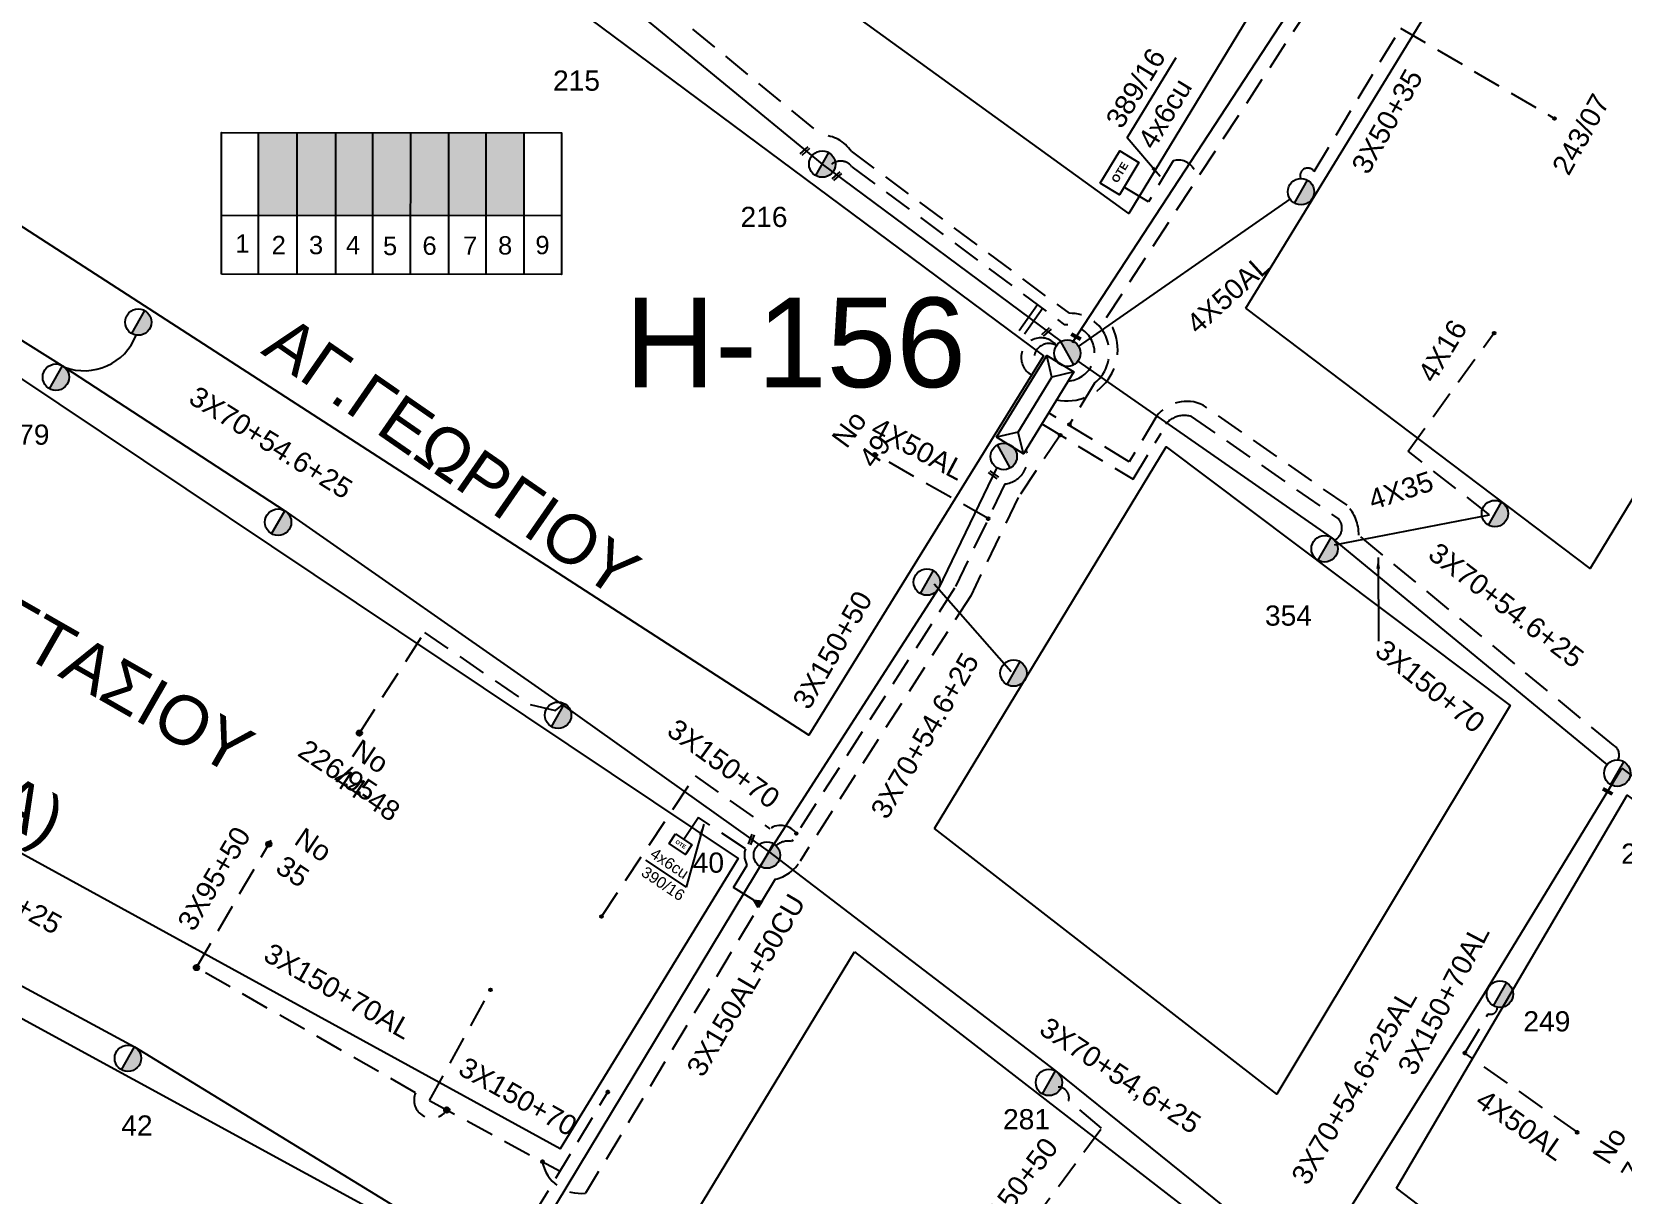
# Model space of a CAD drawing. Header units: millimetres. Extents: x 771 to 3391, y 686 to 1835.
# Drawn here: x 1003.9 to 1145.8, y 1297.9 to 1401.7 of the extents above; entities that cross this region are included whole.
import ezdxf

# ---------------------------------------------------------------- set-up
doc = ezdxf.new("R2010")
doc.units = ezdxf.units.MM
doc.linetypes.add('DASHED', pattern=[19.05, 12.7, -6.35])
for name, color, linetype in [('Pillar OTE', 7, 'Continuous'), ('Άγνωστα', 7, 'Continuous'), ('Γυμνά εναέρια ΧΤ (3Φ)   4x35CU', 7, 'Continuous'), ('Γυμνά εναέρια ΧΤ (3Φ)   4x50CU', 7, 'Continuous'), ('Εναέρια παροχή ΧΤ 4x16', 7, 'SYN_LINE'), ('Επιγραφές - Σχήματα', 7, 'Continuous'), ('Καλωδια Χ.Τ. 3x50+35', 7, 'Continuous'), ('Καλωδια ΧΤ  3X95+50', 7, 'Continuous'), ('Καλώδια ΧΤ   3x150+70AL', 7, 'DASHED'), ('Καλώδια ΧΤ   3x150AL+50CU', 7, 'DASHED'), ('Μηχανική τομή', 7, 'Continuous'), ('Στύλος ΦΜ', 7, 'Continuous'), ('Στύλος ΦΜ @ 1', 7, 'Continuous'), ('Συνδέσεις', 7, 'Continuous'), ('Συνεστραμμένα ΧΤ   3x70+54.6+25 AL', 7, 'SYN_LINE'), ('Τομή', 7, 'Continuous'), ('Υποσταθμός εναέριος 2 στύλων', 7, 'Continuous'), ('Υποσταθμός πόλεως', 7, 'Continuous'), ('Υπόβαθρο ΔΕΗ', 7, 'Continuous'), ('Υπόγεια καλώδια Παροχών ΧΤ   4x16AL', 7, 'DASHED'), ('Υπόγεια καλώδια Παροχών ΧΤ   4x50AL', 7, 'DASHED'), ('Υπόγεια καλώδια Παροχών ΧΤ   4x6', 7, 'DASHED')]:
    doc.layers.add(name, color=color, linetype=linetype)
doc.styles.add('arial', font='arial.ttf')
doc.styles.get("Standard").update_dxf_attribs({"font": 'arial.ttf'})
doc.linetypes.add('SYN_LINE', pattern='A,0.5,-0.0001,["/\\/\\/\\/",Standard,S=0.1,R=0,X=0,Y=-0.05],-0.25', length=0.7501)
doc.dimstyles.new('ISO-25', dxfattribs={"dimtxt": 2.5, "dimasz": 2.5, "dimexe": 1.25, "dimexo": 0.625, "dimtad": 1, "dimtxsty": 'Standard', "dimcen": 2.5, "dimadec": 0, "dimazin": 0, "dimtfac": 1, "dimtmove": 0, "dimatfit": 3, "dimfxl": 1, "dimarcsym": 0})

# ---------------------------------------------------------------- blocks, each defined once
blk = doc.blocks.new('ΥΠΑΡΧΩΝ ΤΣΙΜΕΝΤΕΝΙΟΣ ΣΤΥΛΟΣ')
at = {"layer": 'Στύλος ΦΜ'}
blk.add_hatch(color=7, dxfattribs=at).paths.add_polyline_path([(-1.29, -2.28, 0.574793), (2.62, 0, 0.268822), (1.3, 2.27)])
at = {"layer": 'Στύλος ΦΜ', "color": 7}
blk.add_line((-1.29, -2.28), (1.3, 2.27), dxfattribs=at)
blk.add_circle((0, 0), 2.62, dxfattribs=at)
at = {"layer": 'Στύλος ΦΜ', "flags": 4}
for tag, p in [('ΑΡΙΘΜΟΣ', (-4.68, 8.05)), ('ΤΥΠΟΣ', (-4.91, 3.03))]:
    blk.add_attdef(tag, p, '', height=4, dxfattribs=at)
blk = doc.blocks.new('ΥΠΟΣΤΑΘΜΟΣ ΕΝΑΕΡΙΟΣ ΕΠΙ 2 ΣΤΥΛΩΝ')
at = {"layer": 'Υποσταθμός εναέριος 2 στύλων', "linetype": 'Continuous'}
for points in [[(-11.97, -2.11, 0.574793), (-8.45, -0.07, 0.268822), (-9.64, 1.98)], [(9.68, -2.15, 0.574793), (13.19, -0.1, 0.268822), (12.01, 1.95)]]:
    blk.add_hatch(color=256, dxfattribs=at).paths.add_polyline_path(points)
for p, q in [((-11.97, -2.11), (-9.64, 1.98)), ((9.68, -2.15), (12.01, 1.95))]:
    blk.add_line(p, q, dxfattribs=at)
for centre in [(-10.81, -0.07), (10.84, -0.1)]:
    blk.add_circle(centre, 2.36, dxfattribs=at)
at = {"layer": 'Υποσταθμός πόλεως', "linetype": 'Continuous', "ltscale": 40}
blk.add_lwpolyline([(-8.57, 2.82), (8.57, 2.82), (8.57, -2.82), (-8.57, -2.82)], close=True, dxfattribs=at)
for points in [[(-5.75, 0), (-8.57, 2.82)], [(-8.57, -2.82), (-5.75, 0)], [(-5.75, 0), (5.75, 0)], [(5.75, 0), (8.57, 2.82)], [(8.57, -2.82), (5.75, 0)]]:
    blk.add_lwpolyline(points, dxfattribs=at)
at = {"layer": 'Υποσταθμός εναέριος 2 στύλων', "ltscale": 40, "flags": 1}
for tag, p in [('ΜΕΤΑΣΧΗΜΑΤΙΣΜΟΣ', (14.09, 2.51)), ('ΙΣΧΥΣ', (14.07, -0.28)), ('ΑΡΙΘΜΟΣ', (14.19, -3))]:
    blk.add_attdef(tag, p, '', height=1.8, dxfattribs=at)
blk = doc.blocks.new('_ΣΥΝΔΕΣΗ')
at = {"layer": 'Συνδέσεις', "linetype": 'SYN_LINE', "ltscale": 40}
blk.add_hatch(color=256, dxfattribs=at).paths.add_polyline_path([(0.5, -0.01, 1), (-0.5, -0.01, 1)])
at = {"layer": 'Συνδέσεις'}
blk.add_circle((0, -0.01), 0.5, dxfattribs=at)
blk = doc.blocks.new('ΜΗΧΑΝΙΚΗ ΤΟΜΗ')
at = {"layer": 'Μηχανική τομή', "ltscale": 40}
for p, q in [((-1.89, 0.78), (1.89, 0.78)), ((1.89, 0), (-1.89, 0))]:
    blk.add_line(p, q, dxfattribs=at)
blk = doc.blocks.new('ΤΟΜΗ')
at = {"layer": 'Τομή', "ltscale": 40}
for p, q in [((-5.68, 0), (5.68, 0)), ((5.68, -2.33), (-5.68, -2.33))]:
    blk.add_line(p, q, dxfattribs=at)
blk = doc.blocks.new('PILLAR ΟΤΕ')
at = {"layer": 'Pillar OTE', "ltscale": 40}
blk.add_lwpolyline([(-3.31, 2.02), (3.39, 2.02), (3.39, -1.99), (-3.31, -1.99)], close=True, dxfattribs=at)
at = {"layer": 'Pillar OTE', "insert": (-1.81, 0.71), "char_height": 1.3575, "width": 109.961, "attachment_point": 1}
blk.add_mtext('{\\fArial|b1|i0|c161|p34;OTE}', dxfattribs=at)

msp = doc.modelspace()

# ---------------------------------------------------------------- hatches: boundary and pattern name
at = {"layer": 'Pillar OTE', "ltscale": 40}
h = msp.add_hatch(color=256, dxfattribs=at)
h.dxf.hatch_style = 1
h.paths.add_polyline_path([(1069.03063, 1324.0719), (1068.28573, 1324.18584), (1068.68002, 1323.53342)])
at = {"layer": 'Καλώδια ΧΤ   3x150AL+50CU', "linetype": 'DASHED', "ltscale": 0.2}
h = msp.add_hatch(color=85, dxfattribs=at)
h.dxf.hatch_style = 1
h.paths.add_polyline_path([(1027.56212, 1392.65567), (1024.12224, 1392.65589), (1024.12178, 1385.2953), (1027.56166, 1385.29196)])
h = msp.add_hatch(color=151, dxfattribs=at)
h.dxf.hatch_style = 1
h.paths.add_polyline_path([(1031.00169, 1392.65546), (1027.56212, 1392.65567), (1027.56166, 1385.29196), (1031.00122, 1385.28862)])
h = msp.add_hatch(color=62, dxfattribs=at)
h.dxf.hatch_style = 1
h.paths.add_polyline_path([(1034.29924, 1392.65525), (1031.00169, 1392.65546), (1031.00122, 1385.28862), (1034.29878, 1385.28541)])
h = msp.add_hatch(color=1, dxfattribs=at)
h.dxf.hatch_style = 1
h.paths.add_polyline_path([(1037.68524, 1392.65504), (1034.29924, 1392.65525), (1034.29878, 1385.28541), (1037.68478, 1385.28213)])
h = msp.add_hatch(color=27, dxfattribs=at)
h.dxf.hatch_style = 1
h.paths.add_polyline_path([(1041.08188, 1392.65483), (1037.68524, 1392.65504), (1037.68478, 1385.28213), (1041.08142, 1385.27883)])
h = msp.add_hatch(color=5, dxfattribs=at)
h.dxf.hatch_style = 1
h.paths.add_polyline_path([(1044.41893, 1392.65462), (1041.08188, 1392.65483), (1041.08142, 1385.27883), (1044.41847, 1385.27559)])
h = msp.add_hatch(color=133, dxfattribs=at)
h.dxf.hatch_style = 1
h.paths.add_polyline_path([(1047.80731, 1392.65441), (1044.41893, 1392.65462), (1044.41847, 1385.27559), (1047.80685, 1385.2723)])

# ---------------------------------------------------------------- linework, layer by layer
at = {"layer": 'Pillar OTE', "ltscale": 40}
for points in [[(1020.79354, 1380.01581), (1020.79433, 1392.6561), (1051.12741, 1392.6542), (1051.12662, 1379.98645), (1020.79354, 1380.01674)], [(1024.12145, 1380.01341), (1024.12224, 1392.65589)], [(1027.56133, 1380.00998), (1027.56212, 1392.65567)], [(1031.00089, 1380.00654), (1031.00169, 1392.65546)], [(1034.29845, 1380.00325), (1034.29924, 1392.65525)], [(1037.68445, 1379.99987), (1037.68524, 1392.65504)], [(1041.08109, 1379.99648), (1041.08188, 1392.65483)], [(1044.41814, 1379.99314), (1044.41893, 1392.65462)], [(1047.80652, 1379.98976), (1047.80731, 1392.65441)], [(1020.79387, 1385.29853), (1051.12695, 1385.26907)], [(1068.68002, 1323.53342), (1068.28573, 1324.18584), (1069.03063, 1324.0719), (1068.68002, 1323.53342)]]:
    msp.add_lwpolyline(points, dxfattribs=at)
at = {"layer": 'Άγνωστα', "color": 5}
msp.add_lwpolyline([(1084.39537, 1352.40988), (1091.27197, 1344.57434)], dxfattribs=at)
at = {"layer": 'Άγνωστα', "color": 5, "linetype": 'DASHED', "ltscale": 0.2}
msp.add_lwpolyline([(1033.10978, 1339.08888), (1038.91612, 1348.05062), (1048.33112, 1341.62799), (1050.61366, 1341.09317), (1051.22999, 1341.59989)], dxfattribs=at)
at = {"layer": 'Γυμνά εναέρια ΧΤ (3Φ)   4x35CU', "color": 1}
msp.add_lwpolyline([(1120.10843, 1355.86476), (1133.93014, 1358.55635)], dxfattribs=at)
at = {"layer": 'Γυμνά εναέρια ΧΤ (3Φ)   4x50CU', "color": 133, "linetype": 'Continuous', "ltscale": 0.2}
msp.add_lwpolyline([(1097.27849, 1373.5866), (1116.14889, 1386.71579)], dxfattribs=at)
at = {"layer": 'Καλωδια Χ.Τ. 3x50+35', "color": 133, "linetype": 'DASHED', "ltscale": 0.2}
msp.add_lwpolyline([(1117.07666, 1388.56556, -0.904119723), (1118.29736, 1389.17804), (1118.29736, 1389.17804), (1118.29736, 1389.17804), (1126.0024, 1401.97846), (1139.74501, 1393.91461)], format="xyb", dxfattribs=at)
at = {"layer": 'Καλωδια ΧΤ  3X95+50', "color": 1, "linetype": 'DASHED', "ltscale": 0.2}
msp.add_lwpolyline([(1018.57445, 1318.16133), (1025.22662, 1329.51354)], dxfattribs=at)
at = {"layer": 'Καλώδια ΧΤ   3x150+70AL', "color": 27, "linetype": 'DASHED', "ltscale": 0.2}
msp.add_lwpolyline([(1145.40667, 1336.68365, 0.393023865), (1144.99454, 1337.99472), (1122.27081, 1356.73983, 0.194356664), (1121.22141, 1359.40724), (1108.37304, 1368.3536, 0.353091449), (1104.25132, 1367.37504), (1101.77744, 1363.29463), (1094.59113, 1367.65156)], format="xyb", dxfattribs=at)
at = {"layer": 'Καλώδια ΧΤ   3x150+70AL', "color": 85, "linetype": 'DASHED', "ltscale": 0.2}
msp.add_lwpolyline([(1054.73511, 1322.74518), (1063.06179, 1335.27541), (1069.72309, 1330.54098, -0.410425916), (1072.12037, 1330.10667)], format="xyb", dxfattribs=at)
at = {"layer": 'Καλώδια ΧΤ   3x150+70AL', "color": 1, "linetype": 'DASHED', "ltscale": 0.2}
for points in [[(1040.89925, 1305.45783, -0.931317024), (1038.12921, 1306.99158), (1038.12921, 1306.99158), (1038.12921, 1306.99158), (1038.12921, 1306.99158), (1038.12921, 1306.99158), (1018.57445, 1318.16133)], [(1045.87042, 1292.24357, -0.867518282), (1046.68585, 1292.83826), (1055.33541, 1307.16295)]]:
    msp.add_lwpolyline(points, format="xyb", dxfattribs=at)
for points in [[(1039.35977, 1306.28872), (1039.35977, 1306.28872), (1044.86866, 1316.28259)], [(1039.35976, 1306.28871), (1051.01063, 1300.0006)]]:
    msp.add_lwpolyline(points, dxfattribs=at)
at = {"layer": 'Καλώδια ΧΤ   3x150+70AL', "color": 2, "linetype": 'DASHED', "ltscale": 0.2}
msp.add_lwpolyline([(1131.7463, 1310.51771), (1133.80906, 1314.03188, 0.546362402), (1134.63311, 1314.63213)], format="xyb", dxfattribs=at)
at = {"layer": 'Καλώδια ΧΤ   3x150AL+50CU', "color": 62, "linetype": 'DASHED', "ltscale": 0.2}
msp.add_lwpolyline([(1095.29814, 1368.80297, 0.699260143), (1099.75649, 1376.16007), (1123.85296, 1412.99998), (1143.90147, 1447.36276, 0.567390239), (1144.92961, 1449.20349)], format="xyb", dxfattribs=at)
at = {"layer": 'Καλώδια ΧΤ   3x150AL+50CU', "color": 27, "linetype": 'DASHED', "ltscale": 0.2}
msp.add_lwpolyline([(1013.21821, 1440.09433), (1016.86974, 1437.61745, -0.384314777), (1016.53425, 1435.98198), (1056.9282, 1406.72113), (1074.34318, 1392.42206, -0.254596742), (1076.9784, 1390.99185), (1096.42385, 1376.53507, -0.722473908), (1098.69125, 1370.30933), (1096.43915, 1366.58911)], format="xyb", dxfattribs=at)
at = {"layer": 'Καλώδια ΧΤ   3x150AL+50CU', "color": 151, "linetype": 'DASHED', "ltscale": 0.2}
msp.add_lwpolyline([(1075.22059, 1389.81243, -0.435341054), (1077.04871, 1389.61719), (1096.01477, 1375.51683, -1.004012161), (1096.34068, 1370.50084)], format="xyb", dxfattribs=at)
at = {"layer": 'Καλώδια ΧΤ   3x150AL+50CU', "color": 1, "linetype": 'DASHED', "ltscale": 0.2}
for points in [[(1093.98801, 1366.66934), (1102.13239, 1361.73155), (1104.63387, 1365.85748, -0.425165616), (1107.32934, 1367.3281), (1120.49186, 1358.163, -0.478901497), (1120.10984, 1356.29366)], [(1095.62932, 1365.67424), (1091.87523, 1360.09365), (1087.64713, 1351.33495), (1072.42357, 1327.66815, -0.214356855), (1070.20995, 1326.04608), (1053.29558, 1298.03391, -0.393438686), (1049.42734, 1300.85512)]]:
    msp.add_lwpolyline(points, format="xyb", dxfattribs=at)
at = {"layer": 'Καλώδια ΧΤ   3x150AL+50CU', "color": 85, "linetype": 'DASHED', "ltscale": 0.2}
for points in [[(1092.59097, 1364.39415, -0.485021121), (1090.69922, 1361.31329), (1086.20418, 1352.0016), (1071.67873, 1329.4201, 0.235470184), (1070.28959, 1329.04169)], [(1090.93987, 1292.50586), (1099.32007, 1303.82677), (1096.3814, 1306.27802, 0.507523479), (1095.44422, 1307.50287)]]:
    msp.add_lwpolyline(points, format="xyb", dxfattribs=at)
at = {"layer": 'Καλώδια ΧΤ   3x150AL+50CU', "color": 151, "linetype": 'DASHED', "ltscale": 0.2}
msp.add_arc((1093.90633, 1372.59335), 1.75563, 37.2284642, 250.0830719, dxfattribs=at)
at = {"layer": 'Καλώδια ΧΤ   3x150AL+50CU', "color": 133, "linetype": 'DASHED', "ltscale": 0.2}
msp.add_arc((1094.62378, 1372.52847), 1.3165, 58.8786654, 215.2945763, dxfattribs=at)
at = {"layer": 'Συνεστραμμένα ΧΤ   3x70+54.6+25 AL', "color": 133, "linetype": 'SYN_LINE', "ltscale": 20}
msp.add_lwpolyline([(1096.73871, 1373.94446), (1122.63503, 1413.53609), (1132.88768, 1430.65574), (1143.88617, 1449.50695)], dxfattribs=at)
at = {"layer": 'Συνεστραμμένα ΧΤ   3x70+54.6+25 AL', "color": 151, "linetype": 'SYN_LINE', "ltscale": 20}
msp.add_lwpolyline([(1004.95559, 1440.9569), (1024.08986, 1428.12792), (1056.13207, 1404.85248), (1074.4064, 1389.84782), (1095.70455, 1374.01366)], dxfattribs=at)
at = {"layer": 'Συνεστραμμένα ΧΤ   3x70+54.6+25 AL', "color": 5, "linetype": 'SYN_LINE', "ltscale": 20}
for points in [[(968.07496, 1396.10967), (993.9159, 1379.80299), (1006.79575, 1371.73869), (1026.4444, 1358.92149), (1051.22999, 1341.59989), (1069.58157, 1328.55676)], [(1089.97309, 1362.7647), (1084.76899, 1351.98416), (1069.46869, 1328.19806), (1046.67638, 1290.45135), (1027.02771, 1259.74202)]]:
    msp.add_lwpolyline(points, dxfattribs=at)
at = {"layer": 'Συνεστραμμένα ΧΤ   3x70+54.6+25 AL', "color": 1, "linetype": 'SYN_LINE', "ltscale": 20}
msp.add_lwpolyline([(1097.21307, 1372.27579), (1119.80427, 1356.54547), (1144.42398, 1336.2572)], dxfattribs=at)
at = {"layer": 'Συνεστραμμένα ΧΤ   3x70+54.6+25 AL', "color": 2, "linetype": 'SYN_LINE', "ltscale": 20}
msp.add_lwpolyline([(944.51946, 1356.83725), (963.82541, 1346.24482), (963.80806, 1337.93331), (979.35765, 1329.32329), (986.89008, 1325.21394), (1013.04626, 1311.0859), (1044.677, 1291.69663)], dxfattribs=at)
at = {"layer": 'Συνεστραμμένα ΧΤ   3x70+54.6+25 AL', "color": 2, "ltscale": 20}
for points in [[(1117.76958, 1290.75702), (1133.43835, 1315.75029), (1145.72771, 1335.94888)], [(1145.72771, 1335.94888), (1164.58231, 1321.91884)]]:
    msp.add_lwpolyline(points, dxfattribs=at)
at = {"layer": 'Συνεστραμμένα ΧΤ   3x70+54.6+25 AL', "color": 85, "linetype": 'SYN_LINE', "ltscale": 20}
msp.add_lwpolyline([(1069.58157, 1328.55676), (1095.21458, 1308.93314), (1117.76958, 1290.75702)], dxfattribs=at)
at = {"layer": 'Συνεστραμμένα ΧΤ   3x70+54.6+25 AL', "color": 5, "linetype": 'SYN_LINE', "ltscale": 8}
msp.add_arc((1008.56077, 1376.39829), 4.98269, 249.2537309, 338.7126283, dxfattribs=at)
at = {"layer": 'Υπόβαθρο ΔΕΗ'}
for points in [[(1064.04696, 1412.74035), (1064.44414, 1415.02166), (1092.56176, 1459.05607), (1110.39685, 1448.01565), (1119.27038, 1463.05636), (1140.98881, 1449.99838), (1101.74624, 1385.452), (1064.04696, 1412.74035)], [(1112.19066, 1377.00111), (1152.68812, 1443.16689), (1185.3061, 1423.6984), (1142.91371, 1353.76552), (1112.19066, 1377.00111)], [(981.77842, 1397.95971), (1004.69133, 1439.24342), (1094.14437, 1372.72988), (1073.20991, 1338.88709), (981.77842, 1397.95971)], [(1101.6025, 1392.18577), (1105.9642, 1399.3599)], [(956.32465, 1353.89155), (975.96377, 1388.737), (1066.89786, 1327.90207), (1051.02392, 1301.98236), (956.32465, 1353.89155)], [(1084.42414, 1330.56839), (1105.07954, 1364.63736), (1135.78059, 1341.54852), (1114.96037, 1306.8506), (1084.42414, 1330.56839)], [(931.80535, 1309.42578), (1025.91931, 1260.86491), (1044.12757, 1291.1475), (950.16868, 1342.38712), (931.80535, 1309.42578)], [(1125.63427, 1298.47923), (1146.21522, 1333.54157), (1173.01105, 1313.67931), (1152.54189, 1277.99933), (1125.63427, 1298.47923)], [(1058.64299, 1327.73953), (1062.25698, 1325.32177)], [(1077.27734, 1319.57159), (1107.83029, 1295.91006), (1072.16301, 1236.90921), (1038.3024, 1255.34399), (1077.27734, 1319.57159)]]:
    msp.add_lwpolyline(points, dxfattribs=at)
at = {"layer": 'Υπόγεια καλώδια Παροχών ΧΤ   4x16AL', "color": 1, "linetype": 'DASHED', "ltscale": 0.2}
msp.add_lwpolyline([(1133.93014, 1358.55635), (1126.66859, 1364.22979), (1134.40104, 1374.87817)], dxfattribs=at)
at = {"layer": 'Υπόγεια καλώδια Παροχών ΧΤ   4x50AL', "color": 133, "ltscale": 0.2}
msp.add_lwpolyline([(1117.67957, 1388.81739), (1117.67957, 1388.81739), (1117.67957, 1388.81739), (1117.67957, 1388.81739)], dxfattribs=at)
at = {"layer": 'Υπόγεια καλώδια Παροχών ΧΤ   4x50AL', "color": 85, "linetype": 'DASHED', "ltscale": 0.2}
msp.add_lwpolyline([(1089.20649, 1358.22103), (1079.0935, 1363.96881)], dxfattribs=at)
at = {"layer": 'Υπόγεια καλώδια Παροχών ΧΤ   4x50AL', "color": 2, "ltscale": 0.2}
msp.add_lwpolyline([(1141.77016, 1303.46823), (1131.7463, 1310.51771), (1131.7463, 1310.51771), (1131.7463, 1310.51771), (1131.7463, 1310.51771)], dxfattribs=at)
at = {"layer": 'Υπόγεια καλώδια Παροχών ΧΤ   4x6', "color": 62, "linetype": 'DASHED', "ltscale": 0.2}
msp.add_lwpolyline([(1107.57405, 1389.36279, 0.366010541), (1105.7188, 1390.13159), (1103.49524, 1386.47428), (1101.41864, 1387.7368)], format="xyb", dxfattribs=at)
at = {"layer": 'Υπόγεια καλώδια Παροχών ΧΤ   4x6', "color": 1, "linetype": 'DASHED', "ltscale": 0.2}
msp.add_lwpolyline([(1068.28573, 1324.18584), (1066.47692, 1325.2936), (1067.70543, 1327.29958, -0.22345596), (1067.55181, 1328.74776), (1063.35426, 1331.55593), (1062.0465, 1329.60114)], format="xyb", dxfattribs=at)

# ---------------------------------------------------------------- block references
at = {"layer": 'Pillar OTE'}
for p, xscale, yscale, zscale, rotation in [((1100.92725, 1389.04701), 0.5, 0.5, 0.5, 58.69800000000001), ((1061.74609, 1329.16835), 0.2620858916833888, 0.2620858916833888, 0.2620858916833888, 326.2139999999999)]:
    msp.add_blockref('PILLAR ΟΤΕ', p, dxfattribs=dict(at, xscale=xscale, yscale=yscale, zscale=zscale, rotation=rotation))
at = {"layer": 'Μηχανική τομή'}
for p, xscale, yscale, zscale, rotation in [((1072.92835, 1390.92124), 0.249999999999919, 0.249999999999919, 0.249999999999919, 41.73814602004245), ((1075.76846, 1388.70137), 0.249999999999919, 0.249999999999919, 0.249999999999919, 41.73814602004245), ((1094.46445, 1374.80179), 0.249999999999919, 0.249999999999919, 0.249999999999919, 41.73814602004245), ((1097.00063, 1374.3733), 0.2500000000002005, 0.2500000000002005, 0.2500000000002005, 331.5446991727721), ((1089.62206, 1362.04132), 0.25, 0.25, 0.25, 322.6763499369713), ((1144.4168, 1333.79041), 0.2500000000002005, 0.2500000000002005, 0.2500000000002005, 331.5446991727721), ((1068.16846, 1329.55299), 0.249999999999919, 0.249999999999919, 0.249999999999919, 68.45138536945211)]:
    msp.add_blockref('ΜΗΧΑΝΙΚΗ ΤΟΜΗ', p, dxfattribs=dict(at, xscale=xscale, yscale=yscale, zscale=zscale, rotation=rotation))
at = {"layer": 'Στύλος ΦΜ @ 1', "ltscale": 40}
ref = msp.add_blockref('ΥΠΑΡΧΩΝ ΤΣΙΜΕΝΤΕΝΙΟΣ ΣΤΥΛΟΣ', (1055.54651, 1403.83059), dxfattribs=dict(at, xscale=0.4499999999998181, yscale=0.4499999999998181, zscale=0.4499999999998181))
ref.add_attrib('ΤΥΠΟΣ', '215', (1050.38371, 1396.40188), dxfattribs={"layer": 'Στύλος ΦΜ', "height": 1.8, "flags": 4})
ref = msp.add_blockref('ΥΠΑΡΧΩΝ ΤΣΙΜΕΝΤΕΝΙΟΣ ΣΤΥΛΟΣ', (1074.40413, 1389.84911), dxfattribs=dict(at, xscale=0.4499999999998181, yscale=0.4499999999998181, zscale=0.4499999999998181))
ref.add_attrib('ΤΥΠΟΣ', '216', (1067.11172, 1384.23961), dxfattribs={"layer": 'Στύλος ΦΜ', "height": 1.8, "flags": 4})
at = {"layer": 'Στύλος ΦΜ @ 1', "ltscale": 40, "xscale": 0.4499999999998181, "yscale": 0.4499999999998181, "zscale": 0.4499999999998181}
for p in [(1117.11568, 1387.38843), (1013.38516, 1375.75302), (1134.41563, 1358.67025), (1025.85884, 1357.8996), (1083.738, 1352.55355), (1091.46843, 1344.43549), (1050.8341, 1340.67345)]:
    msp.add_blockref('ΥΠΑΡΧΩΝ ΤΣΙΜΕΝΤΕΝΙΟΣ ΣΤΥΛΟΣ', p, dxfattribs=at)
at = {"layer": 'Στύλος ΦΜ @ 1', "ltscale": 40}
ref = msp.add_blockref('ΥΠΑΡΧΩΝ ΤΣΙΜΕΝΤΕΝΙΟΣ ΣΤΥΛΟΣ', (1006.03754, 1370.83744), dxfattribs=dict(at, xscale=0.4499999999998181, yscale=0.4499999999998181, zscale=0.4499999999998181))
ref.add_attrib('ΤΥΠΟΣ', '279', (1001.26872, 1364.81312), dxfattribs={"layer": 'Στύλος ΦΜ', "height": 1.8, "flags": 4})
ref = msp.add_blockref('ΥΠΑΡΧΩΝ ΤΣΙΜΕΝΤΕΝΙΟΣ ΣΤΥΛΟΣ', (1119.21871, 1355.52358), dxfattribs=dict(at, xscale=0.4499999999998181, yscale=0.4499999999998181, zscale=0.4499999999998181))
ref.add_attrib('ΤΥΠΟΣ', '354', (1113.89975, 1348.66832), dxfattribs={"layer": 'Στύλος ΦΜ', "height": 1.8, "flags": 4})
ref = msp.add_blockref('ΥΠΑΡΧΩΝ ΤΣΙΜΕΝΤΕΝΙΟΣ ΣΤΥΛΟΣ', (1145.3329, 1335.5082), dxfattribs=dict(at, xscale=0.4499999999998181, yscale=0.4499999999998181, zscale=0.4499999999998181))
ref.add_attrib('ΤΥΠΟΣ', '246', (1145.67841, 1327.42923), dxfattribs={"layer": 'Στύλος ΦΜ', "height": 1.8, "flags": 4})
ref = msp.add_blockref('ΥΠΑΡΧΩΝ ΤΣΙΜΕΝΤΕΝΙΟΣ ΣΤΥΛΟΣ', (1069.46642, 1328.19935), dxfattribs=dict(at, xscale=0.4499999999998181, yscale=0.4499999999998181, zscale=0.4499999999998181))
ref.add_attrib('ΤΥΠΟΣ', '40', (1062.84685, 1326.62335), dxfattribs={"layer": 'Στύλος ΦΜ', "height": 1.8, "flags": 4})
ref = msp.add_blockref('ΥΠΑΡΧΩΝ ΤΣΙΜΕΝΤΕΝΙΟΣ ΣΤΥΛΟΣ', (1134.86234, 1315.78737), dxfattribs=dict(at, xscale=0.4499999999998181, yscale=0.4499999999998181, zscale=0.4499999999998181))
ref.add_attrib('ΤΥΠΟΣ', '249', (1136.95056, 1312.46495), dxfattribs={"layer": 'Στύλος ΦΜ', "height": 1.8, "flags": 4})
ref = msp.add_blockref('ΥΠΑΡΧΩΝ ΤΣΙΜΕΝΤΕΝΙΟΣ ΣΤΥΛΟΣ', (1012.4607, 1310.06401), dxfattribs=dict(at, xscale=0.4499999999998181, yscale=0.4499999999998181, zscale=0.4499999999998181))
ref.add_attrib('ΤΥΠΟΣ', '42', (1011.8655, 1303.16715), dxfattribs={"layer": 'Στύλος ΦΜ', "height": 1.8, "flags": 4})
ref = msp.add_blockref('ΥΠΑΡΧΩΝ ΤΣΙΜΕΝΤΕΝΙΟΣ ΣΤΥΛΟΣ', (1094.62902, 1307.91125), dxfattribs=dict(at, xscale=0.4499999999998181, yscale=0.4499999999998181, zscale=0.4499999999998181))
ref.add_attrib('ΤΥΠΟΣ', '281', (1090.53031, 1303.73074), dxfattribs={"layer": 'Στύλος ΦΜ', "height": 1.8, "flags": 4})
at = {"layer": 'Συνδέσεις'}
for p, xscale, yscale, zscale in [((1139.74501, 1393.91461), 0.25, 0.25, 0.25), ((1134.35121, 1374.76677), 0.25, 0.25, 0.25), ((1096.45677, 1366.61823), 0.25, 0.25, 0.25), ((1095.63085, 1365.67332), 0.25, 0.25, 0.25), ((1079.0935, 1363.96881), 0.25, 0.25, 0.25), ((1089.20649, 1358.22103), 0.25, 0.25, 0.25), ((1033.10978, 1339.08888), 0.4777242751394019, 0.4777242751394019, 0.4777242751394019), ((1072.09148, 1330.1257), 0.25, 0.25, 0.25), ((1025.02949, 1329.17712), 0.4777242751394019, 0.4777242751394019, 0.4777242751394019), ((1054.72164, 1322.72491), 0.25, 0.25, 0.25), ((1018.57445, 1318.16133), 0.4777242751394019, 0.4777242751394019, 0.4777242751394019), ((1044.80105, 1316.18086), 0.25, 0.25, 0.25), ((1131.73611, 1310.54091), 0.25, 0.25, 0.25), ((1055.26781, 1307.06121), 0.25, 0.25, 0.25), ((1040.89925, 1305.45783), 0.4777242751394019, 0.4777242751394019, 0.4777242751394019), ((1141.75268, 1303.46098), 0.25, 0.25, 0.25), ((1049.4534, 1300.84106), 0.25, 0.25, 0.25)]:
    msp.add_blockref('_ΣΥΝΔΕΣΗ', p, dxfattribs=dict(at, xscale=xscale, yscale=yscale, zscale=zscale))
at = {"layer": 'Τομή', "xscale": 0.2500000000000557, "yscale": 0.2500000000000557, "zscale": 0.2500000000000557, "rotation": 234.7941212693303}
msp.add_blockref('ΤΟΜΗ', (1093.27169, 1375.82237), dxfattribs=at)
at = {"layer": 'Υποσταθμός εναέριος 2 στύλων', "xscale": 0.4999999999999999, "yscale": 0.4999999999999999, "zscale": 0.4999999999999999, "rotation": 58.44868738462637}
msp.add_blockref('ΥΠΟΣΤΑΘΜΟΣ ΕΝΑΕΡΙΟΣ ΕΠΙ 2 ΣΤΥΛΩΝ', (1093.39154, 1368.38815), dxfattribs=at)

# ---------------------------------------------------------------- texts
at = {"ltscale": 30, "char_height": 1.63441, "width": 11.2572904, "attachment_point": 1}
for s, insert in [('1', (1022.0397, 1383.57713)), ('2', (1025.27817, 1383.44367)), ('3', (1028.60875, 1383.44367)), ('4', (1031.91226, 1383.44367)), ('6', (1038.7359, 1383.38955)), ('7', (1042.36435, 1383.38955)), ('8', (1045.4783, 1383.41661)), ('9', (1048.80889, 1383.44367)), ('5', (1035.21577, 1383.36249))]:
    msp.add_mtext(s, dxfattribs=dict(at, insert=insert))
at = {"ltscale": 40, "char_height": 4, "width": 64.8866414, "attachment_point": 1, "style": 'arial'}
for s, insert, rotation in [('{\\H1.083x;AΓ.ΓEΩPΓIOY}', (1026.68901, 1376.59244), 325.2743901), ('{\\H1.083x;ΠΑΠΑΝΑΣΤΑΣΙΟΥ}', (979.93816, 1364.22557), 330.1881917), ('{\\H1.083x;(Γ.HΣAIA)}', (983.90996, 1345.92656), 330.4658842)]:
    msp.add_mtext(s, dxfattribs=dict(at, insert=insert, rotation=rotation))
at = {"layer": 'Pillar OTE', "char_height": 1, "attachment_point": 1, "rotation": 326.214}
for s, insert in [('4x6cu', (1059.51635, 1328.9154)), ('390/16', (1058.71399, 1327.25807))]:
    msp.add_mtext_dynamic_manual_height_columns(s, width=1.8, gutter_width=12.5, heights=[0.11759], dxfattribs=dict(at, insert=insert))
at = {"layer": 'Άγνωστα', "color": 7, "char_height": 1.8, "attachment_point": 1}
for s, gutter_width, insert, rotation in [('3X50+35', 12.5, (1121.5278, 1389.69011), 60.7161311), ('243/07', 12.5, (1139.41902, 1389.59299), 60.903131), ('3X70+54.6+25', 12.5, (1018.70149, 1370.14414), 328.042606), ('4X35', 12.5, (1122.95144, 1360.68843), 18.0250092), ('3X70+54.6+25', 12.5, (1129.41634, 1356.21304), 322.6957338), ('3X150+50', 12.5, (1071.65775, 1341.9535), 60.1994172), ('3X150+70', 12.5, (1124.7058, 1347.57154), 321.4109892), ('3X70+54.6+25', 12.5, (1078.62263, 1332.17673), 59.8533125), ('3X150+70', 12.5, (1061.47466, 1340.47327), 324.0285668), ('226/95', 1.65402, (1028.47633, 1338.62528), 326.4774303), ('3X70+54.6+25', 12.5, (992.3763, 1330.68475), 330.7307409), ('3X95+50', 12.5, (1016.78105, 1322.203), 59.4010971), ('3X70+54,6+25', 12.5, (1094.62703, 1313.84026), 326.4953157), ('3X150+70', 12.5, (1042.68701, 1310.27689), 330.5312846), ('3X150+50', 12.5, (1087.17775, 1293.97582), 52.9828475)]:
    msp.add_mtext_dynamic_manual_height_columns(s, width=1.8, gutter_width=gutter_width, heights=[0.04535], dxfattribs=dict(at, insert=insert, rotation=rotation))
at = {"layer": 'Άγνωστα', "color": 7}
note = msp.add_mtext_dynamic_manual_height_columns('No ', width=1.8, gutter_width=1.73396, heights=[0.04535, 0], dxfattribs=dict(at, insert=(1073.03162, 1362.59385), char_height=1.8, attachment_point=1, rotation=53.6975226))
for column, words in zip(note.columns.linked_columns, ['49']):
    column.text = words
note = msp.add_mtext_dynamic_manual_height_columns('Nο ', width=1.8, gutter_width=1.65402, heights=[0.04535, 0], dxfattribs=dict(at, insert=(1030.35996, 1340.55141), char_height=1.8, attachment_point=1, rotation=326.4774303))
for column, words in zip(note.columns.linked_columns, ['44-48']):
    column.text = words
note = msp.add_mtext_dynamic_manual_height_columns('No ', width=1.8, gutter_width=1.83088, heights=[0.04535, 0], dxfattribs=dict(at, insert=(1025.16554, 1332.78704), char_height=1.8, attachment_point=1, rotation=326.07799))
for column, words in zip(note.columns.linked_columns, ['35']):
    column.text = words
note = msp.add_mtext_dynamic_manual_height_columns('No ', width=1.8, gutter_width=1.88924, heights=[0.04535, 0], dxfattribs=dict(at, insert=(1141.04468, 1298.29426), char_height=1.8, attachment_point=1, rotation=57.7763696))
for column, words in zip(note.columns.linked_columns, ['74']):
    column.text = words
at = {"layer": 'Εναέρια παροχή ΧΤ 4x16', "color": 7, "insert": (1127.43604, 1371.15395), "char_height": 1.8, "attachment_point": 1, "rotation": 58.6733827}
msp.add_mtext_dynamic_manual_height_columns('4X16', width=1.8, gutter_width=12.5, heights=[0.04535], dxfattribs=at)
at = {"layer": 'Καλώδια ΧΤ   3x150+70AL', "color": 7, "char_height": 1.8, "attachment_point": 1}
for insert, rotation in [((1125.65354, 1309.23565), 62.4621477), ((1025.30679, 1320.4424), 330.4745264)]:
    msp.add_mtext_dynamic_manual_height_columns('3X150+70AL', width=1.8, gutter_width=12.5, heights=[0.04535], dxfattribs=dict(at, insert=insert, rotation=rotation))
at = {"layer": 'Καλώδια ΧΤ   3x150AL+50CU', "color": 7, "insert": (1062.20084, 1309.18331), "char_height": 1.8, "attachment_point": 1, "rotation": 59.6515483}
msp.add_mtext_dynamic_manual_height_columns('3X150AL+50CU', width=1.8, gutter_width=12.5, heights=[0.04535], dxfattribs=at)
at = {"layer": 'Συνεστραμμένα ΧΤ   3x70+54.6+25 AL', "color": 7, "insert": (1116.15308, 1299.53306), "char_height": 1.8, "attachment_point": 1, "rotation": 59.8533125}
msp.add_mtext_dynamic_manual_height_columns('3X70+54.6+25AL', width=1.8, gutter_width=12.5, heights=[0.04535], dxfattribs=at)
at = {"layer": 'Υπόβαθρο ΔΕΗ', "insert": (1056.78792, 1377.94376), "char_height": 8, "attachment_point": 1}
msp.add_mtext_dynamic_manual_height_columns('H-156', width=84.657329, gutter_width=12.5, heights=[0], dxfattribs=at)
at = {"layer": 'Υπόγεια καλώδια Παροχών ΧΤ   4x50AL', "color": 7, "ltscale": 0.2, "char_height": 1.8, "attachment_point": 1, "rotation": 58.698}
for s, insert in [('389/16', (1099.58792, 1393.8268)), ('4x6cu', (1102.45199, 1391.96656))]:
    msp.add_mtext_dynamic_manual_height_columns(s, width=1.8, gutter_width=12.5, heights=[0.11759], dxfattribs=dict(at, insert=insert))
at = {"layer": 'Υπόγεια καλώδια Παροχών ΧΤ   4x50AL', "color": 7, "char_height": 1.8, "attachment_point": 1}
for insert, rotation in [((1106.70347, 1375.90547), 42.2461074), ((1079.44304, 1367.33821), 332.0897021), ((1133.57299, 1307.40597), 325.1966218)]:
    msp.add_mtext_dynamic_manual_height_columns('4X50AL', width=1.8, gutter_width=12.5, heights=[0.04535], dxfattribs=dict(at, insert=insert, rotation=rotation))

# ---------------------------------------------------------------- leaders
at = {"layer": 'Επιγραφές - Σχήματα', "ltscale": 40}
for points in [[(1104.53788, 1388.75384), (1101.6025, 1392.18577)], [(1123.99965, 1354.76287), (1124.02027, 1347.27403)], [(1063.83128, 1330.94893), (1062.25698, 1325.32177)]]:
    msp.add_leader(points, dimstyle='ISO-25', override={"dimasz": 1, "dimtad": 0}, dxfattribs=at)

doc.saveas('drawing.dxf')
